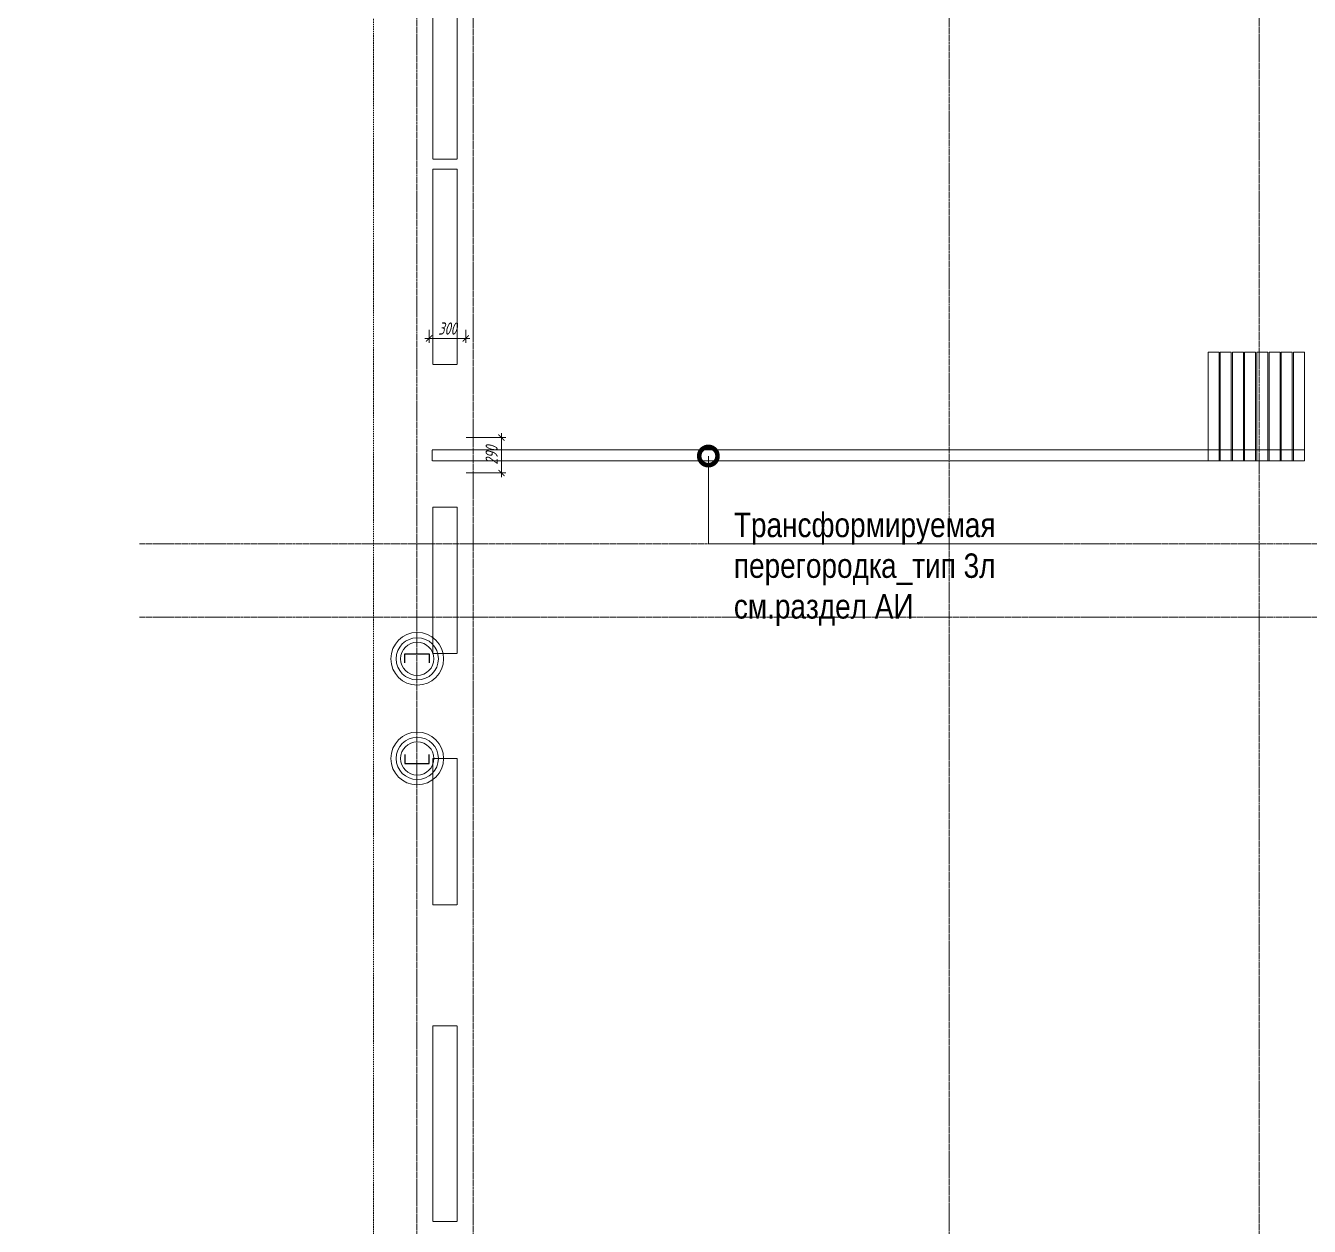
# Model space of a CAD drawing. Header units: millimetres. Extents: x -65509 to 912790, y 446 to 713294.
# Drawn here: x 159793 to 170307, y 325987 to 335820 of the extents above; entities that cross this region are included whole.
import ezdxf
from ezdxf import colors
from ezdxf.entities.mleader import LeaderData, LeaderLine
from ezdxf.math import Vec2, Vec3

# ---------------------------------------------------------------- set-up
doc = ezdxf.new("R2010")
doc.units = ezdxf.units.MM
for name, pattern in [('ADSK_Невидимые', [5, 3, -2]), ('CENTER2', [28.575, 19.05, -3.175, 3.175, -3.175]), ('DASHED', [19.05, 12.7, -6.35]), ('HIDDEN2', [4.7625, 3.175, -1.5875])]:
    doc.linetypes.add(name, pattern=pattern)
doc.layers.get('Defpoints').update_dxf_attribs({"color": 250})
doc.layers.add('АР_Делит', color=250, linetype='Continuous', lineweight=0, plot=False)
doc.layers.add('АР_Отопительные приборы', color=1, linetype='HIDDEN2', lineweight=0, true_color=0xff0000)
for name, color, linetype, lineweight in [('КМ_Фахверки', 250, 'Continuous', 25), ('РД_Оси_100', 250, 'Continuous', 0), ('ТХ_Оборудование', 250, 'Continuous', 9)]:
    doc.layers.add(name, color=color, linetype=linetype, lineweight=lineweight)
doc.styles.add('style1', font='ARIALN.TTF')
doc.styles.add('T_dim', font='romans.shx', dxfattribs={"width": 0.7, "oblique": 15})
doc.dimstyles.new('1-50', dxfattribs={"dimscale": 50, "dimtxt": 2, "dimasz": 1, "dimexe": 0.7, "dimexo": 0.6, "dimtad": 1, "dimdec": 0, "dimlfac": -1, "dimtxsty": 'T_dim', "dimblk1": 'ARCHTICK', "dimblk2": 'ARCHTICK', "dimsah": 1, "dimcen": 0, "dimdle": 0.7, "dimclrd": 256, "dimclre": 256, "dimadec": 0, "dimazin": 0, "dimtfac": 1, "dimtdec": 0, "dimtmove": 1, "dimatfit": 3, "dimfxl": 25, "dimlwd": -1, "dimlwe": -1, "dimarcsym": 2})

# ---------------------------------------------------------------- blocks, each defined once
blk = doc.blocks.new('СОШ_2200_АР_ОСИ_М100_28.05.24')
at = {"layer": 'АР_Делит', "color": 5, "linetype": 'DASHED'}
blk.add_lwpolyline([(114955, 135155), (114955, -355), (93595.036, -355), (93595.036, 13855), (94145, 13855), (94145, 68320), (66055, 68320), (66055, 13857.73), (83455, 13857.73), (83455, -355), (45245, -355), (45245, 13145), (44695, 13145), (44695, 26755), (45245, 26755), (45245, 68320), (20455, 68320), (20455, 26755), (27955, 26755), (27955, 13145), (-355, 13145), (-355, 100855)], dxfattribs=at)
at = {"layer": 'РД_Оси_100', "linetype": 'CENTER2'}
blk.add_line((49960, -6155), (49960, 139938.679), dxfattribs=at)
for points in [[(45530, 139938.679), (45600, 139538.679), (45600, -6163.457)], [(46060, -6163.105), (46060, 139538.679), (46130, 139938.679)], [(52500, 139938.679), (52500, -5755), (52358.276, -6155)], [(43327.994, 36300), (71363.995, 36300)], [(43327.994, 35700), (71363.995, 35700)]]:
    blk.add_lwpolyline(points, dxfattribs=at)
blk = doc.blocks.new('Ф_пеноблок 200')
at = {"layer": 'АР_Делит', "color": 1}
for radius in [216, 173, 136]:
    blk.add_circle((103, -42), radius, dxfattribs=at)
at = {"layer": 'КМ_Фахверки'}
blk.add_lwpolyline([(0, -75), (0, 0), (200, 0), (200, -75)], dxfattribs=at)
blk = doc.blocks.new('_ArchTick')
at = {"color": 0, "linetype": 'ByBlock', "const_width": 0.15}
blk.add_lwpolyline([(-0.5, -0.5), (0.5, 0.5)], dxfattribs=at)
blk = doc.blocks.new('*D540')
at = {"layer": 'Defpoints', "color": 0, "lineweight": 25, "transparency": 16777216}
for p in [(163372, 332447), (163372, 332157), (163690, 332157)]:
    blk.add_point(p, dxfattribs=at)
at = {"layer": 'АР_Делит', "color": 0, "transparency": 16777216}
for p, q in [((163690, 332482), (163690, 332122)), ((163402, 332447), (163725, 332447)), ((163402, 332157), (163725, 332157))]:
    blk.add_line(p, q, dxfattribs=at)
at = {"layer": 'АР_Делит', "color": 0, "transparency": 16777216, "xscale": 50, "yscale": 50, "zscale": 50}
for p, rotation in [((163690, 332447), 90), ((163690, 332157), 270)]:
    blk.add_blockref('_ArchTick', p, dxfattribs=dict(at, rotation=rotation))
at = {"layer": 'АР_Делит', "color": 0, "transparency": 16777216, "insert": (163609, 332302), "char_height": 100, "attachment_point": 5, "rotation": 90, "style": 'T_dim'}
blk.add_mtext('290', dxfattribs=at)
blk = doc.blocks.new('*D541')
at = {"layer": 'Defpoints', "color": 0, "lineweight": 25, "transparency": 16777216}
for p in [(163097, 333360), (163397, 333360), (163397, 333259)]:
    blk.add_point(p, dxfattribs=at)
at = {"layer": 'АР_Делит', "color": 0, "transparency": 16777216}
for p, q in [((163097, 333330), (163097, 333224)), ((163397, 333330), (163397, 333224)), ((163062, 333259), (163432, 333259))]:
    blk.add_line(p, q, dxfattribs=at)
at = {"layer": 'АР_Делит', "color": 0, "transparency": 16777216, "xscale": 50, "yscale": 50, "zscale": 50, "rotation": 180}
blk.add_blockref('_ArchTick', (163097, 333259), dxfattribs=at)
at = {"layer": 'АР_Делит', "color": 0, "transparency": 16777216, "xscale": 50, "yscale": 50, "zscale": 50}
blk.add_blockref('_ArchTick', (163397, 333259), dxfattribs=at)
at = {"layer": 'АР_Делит', "color": 0, "transparency": 16777216, "insert": (163247, 333340), "char_height": 100, "attachment_point": 5, "style": 'T_dim'}
blk.add_mtext('300', dxfattribs=at)
blk = doc.blocks.new('_DotSmall')
at = {"color": 0, "linetype": 'ByBlock', "const_width": 0.5}
blk.add_lwpolyline([(-0.0625, 0, 1), (0.0625, 0, 1)], format="xyb", close=True, dxfattribs=at)
blk = doc.blocks.new('Bottom_R_1600')
at = {"layer": 'АР_Отопительные приборы'}
blk.add_lwpolyline([(-800, -100), (800, -100), (800, 100), (-800, 100)], close=True, dxfattribs=at)
blk = doc.blocks.new('Bottom_R_1200')
at = {"layer": 'АР_Отопительные приборы'}
blk.add_lwpolyline([(-600, -100), (600, -100), (600, 100), (-600, 100)], close=True, dxfattribs=at)

msp = doc.modelspace()

# ---------------------------------------------------------------- linework, layer by layer
at = {"layer": 'ТХ_Оборудование'}
for points in [[(169477.159, 332256.733), (169477.159, 333146.733), (169567.159, 333146.733), (169567.159, 332256.733)], [(169577.159, 332256.733), (169577.159, 333146.733), (169667.159, 333146.733), (169667.159, 332256.733)], [(169677.159, 332256.733), (169677.159, 333146.733), (169767.159, 333146.733), (169767.159, 332256.733)], [(169777.159, 332256.733), (169777.159, 333146.733), (169867.159, 333146.733), (169867.159, 332256.733)], [(169877.159, 332256.733), (169877.159, 333146.733), (169967.159, 333146.733), (169967.159, 332256.733)], [(169977.159, 332256.733), (169977.159, 333146.733), (170067.159, 333146.733), (170067.159, 332256.733)], [(170077.159, 332256.733), (170077.159, 333146.733), (170167.159, 333146.733), (170167.159, 332256.733)], [(170177.159, 332256.733), (170177.159, 333146.733), (170267.159, 333146.733), (170267.159, 332256.733)]]:
    msp.add_lwpolyline(points, close=True, dxfattribs=at)
at = {"layer": 'ТХ_Оборудование', "linetype": 'ADSK_Невидимые'}
msp.add_lwpolyline([(163123.639, 332346.733), (170267.161, 332346.733), (170267.161, 332256.733), (163123.639, 332256.733)], close=True, dxfattribs=at)

# ---------------------------------------------------------------- block references
at = {"layer": 'АР_Отопительные приборы', "rotation": 270}
for name, p in [('Bottom_R_1600', (163227.159, 335527.553)), ('Bottom_R_1600', (163227.159, 333845.832)), ('Bottom_R_1200', (163227.158, 331277.553)), ('Bottom_R_1200', (163227.158, 329219.063)), ('Bottom_R_1600', (163227.159, 326827.553))]:
    msp.add_blockref(name, p, dxfattribs=at)
at = {"layer": 'КМ_Фахверки'}
msp.add_blockref('Ф_пеноблок 200', (162897.159, 330676.733), dxfattribs=at)
at = {"layer": 'КМ_Фахверки', "xscale": -1, "rotation": 180}
msp.add_blockref('Ф_пеноблок 200', (162897.159, 329776.733), dxfattribs=at)
at = {"layer": 'РД_Оси_100'}
msp.add_blockref('СОШ_2200_АР_ОСИ_М100_28.05.24', (117397.159, 295276.733), dxfattribs=at)

# ---------------------------------------------------------------- dimensions: what is measured, and where the dimension line sits
at = {"layer": 'АР_Делит', "color": 0}
dim = msp.add_linear_dim(base=(163397.159, 333258.512), p1=(163097.159, 333359.636), p2=(163397.159, 333359.636), dimstyle='1-50', override={"dimclrd": 0, "dimclre": 0}, dxfattribs=at)
dim.commit()
dim.dimension.update_dxf_attribs({"geometry": '*D541', "text_midpoint": (163247.159, 333339.762)})
dim = msp.add_linear_dim(base=(163690.15, 332156.733), p1=(163372.159, 332446.733), p2=(163372.159, 332156.733), angle=90, dimstyle='1-50', override={"dimclrd": 0, "dimclre": 0}, dxfattribs=at)
dim.commit()
dim.dimension.update_dxf_attribs({"geometry": '*D540', "text_midpoint": (163608.9, 332301.733)})

# ---------------------------------------------------------------- leaders
at = {"layer": 'ТХ_Оборудование'}
ml = msp.add_multileader_mtext('Standard', dxfattribs=at)
ml.set_content('\\pxsm1;Трансформируемая перегородка_тип 3л см.раздел АИ ', color=256, style='style1')
ml.set_leader_properties(color=256, linetype='ByLayer', lineweight=9)
ml.set_arrow_properties(name='DOTSMALL')
ml.build(insert=Vec2(0, 0))
ml.multileader.update_dxf_attribs({"text_left_attachment_type": 6, "text_right_attachment_type": 6, "text_bottom_attachment_type": 10, "dogleg_length": 25, "arrow_head_size": 300})
ctx = ml.context
ctx.base_point, ctx.char_height, ctx.arrow_head_size, ctx.landing_gap_size, ctx.plane_origin = Vec3(165543.491, 331575.76), 200, 300, 50, Vec3(156930.239, 334826.734)
ctx.left_attachment, ctx.right_attachment, ctx.top_attachment = 6, 6, 10
notes = []
notes.append((ctx, [(0, (1, 1, 0), (165385.48, 331575.76), (1, 0), 158.01, [(1, [(165384.377, 332295.654)], 0, [])])]))
ctx.mtext.insert, ctx.mtext.width, ctx.mtext.defined_height, ctx.mtext.line_spacing_factor, ctx.mtext.flow_direction = Vec3(165593.491, 331831.285), 2672.40951, 2067.07, 0.3, 5
for ctx, leaders in notes:
    for number, flags, end, landing, length, lines in leaders:
        leader = LeaderData()
        leader.index, (leader.has_last_leader_line, leader.has_dogleg_vector, leader.attachment_direction) = number, flags
        leader.last_leader_point, leader.dogleg_vector, leader.dogleg_length = Vec3(end), Vec3(landing), length
        for number, points, colour, breaks in lines:
            line = LeaderLine()
            line.index, line.vertices, line.color, line.breaks = number, Vec3.list(points), colors.encode_raw_color(colour), breaks
            leader.lines.append(line)
        ctx.leaders.append(leader)

doc.saveas('drawing.dxf')
